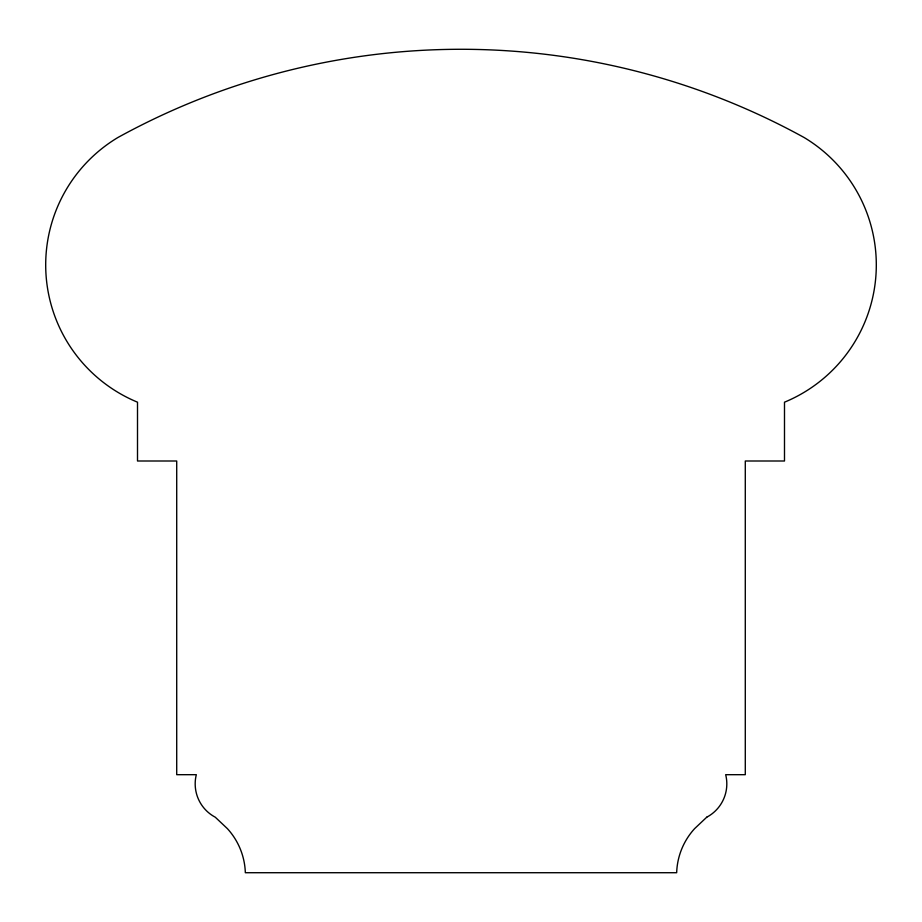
<?xml version="1.0" encoding="UTF-8"?>
<svg xmlns="http://www.w3.org/2000/svg" width="922" height="922" viewBox="0 0 922 922"><rect width="100%" height="100%" fill="white"/><g stroke="black" fill="none" stroke-linecap="round" stroke-linejoin="round"><path stroke-width="1.38" d="M706.736 817.203L694.6 828.648A68.608 68.608 0 0 0 676.667 872.719L245.333 872.719A68.608 68.608 0 0 0 227.4 828.648L215.264 817.203A37.71 37.71 0 0 1 196.317 774.687L176.713 774.687L176.713 461L137.505 461L137.505 402.188A148.523 148.523 0 0 1 117.901 137.505A711.254 711.254 0 0 1 804.099 137.505A148.523 148.523 0 0 1 784.495 402.188L784.495 461L745.287 461L745.287 774.687L725.683 774.687A37.71 37.71 0 0 1 706.736 817.203"/></g></svg>
